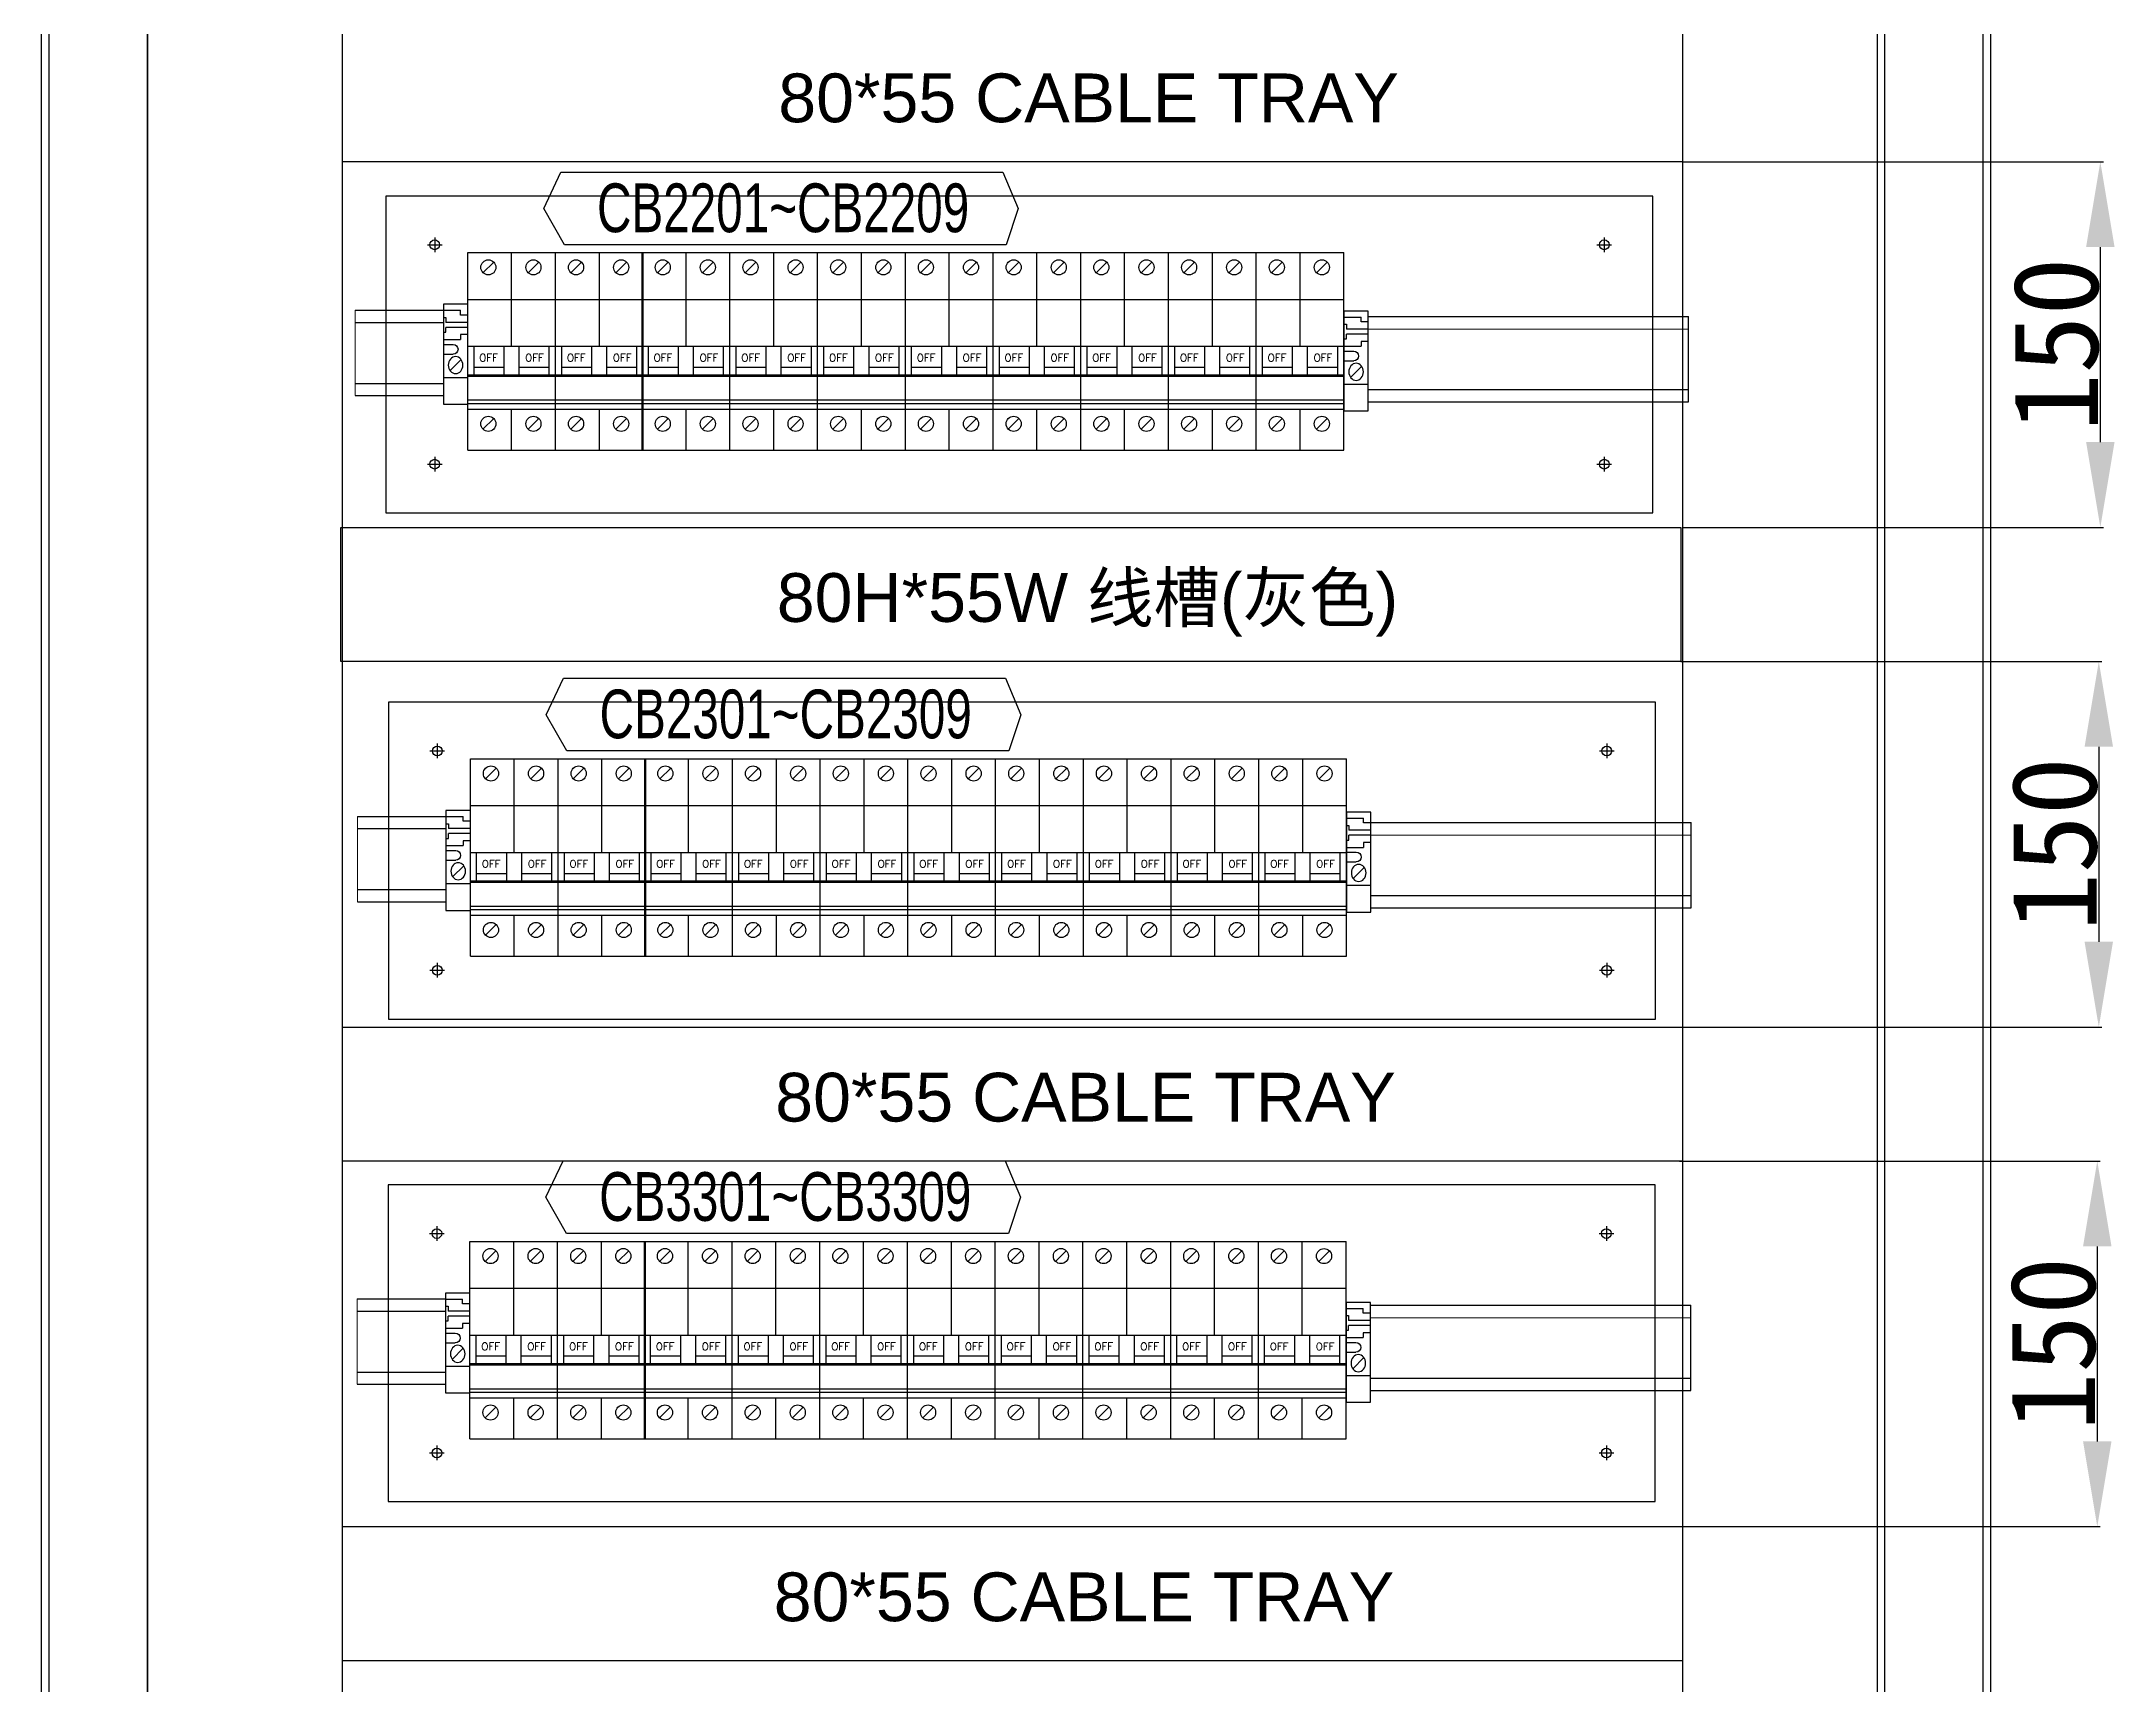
# Model space of a CAD drawing. Extents: x 81444 to 119867, y -54538 to -29386.
# Drawn here: x 87950 to 88801, y -40329 to -39655 of the extents above; entities that cross this region are included whole.
import ezdxf
from ezdxf.enums import TextEntityAlignment as Align
from ezdxf.lldxf.tags import DXFTag

# ---------------------------------------------------------------- set-up
doc = ezdxf.new("R2010")
doc.units = 0
doc.header["$LTSCALE"] = 100
doc.header["$MEASUREMENT"] = 0
for name, color, linetype in [('CABINET', 7, 'Continuous'), ('COMPONENT', 7, 'Continuous'), ('PSU', 12, 'Continuous'), ('TEXT', 7, 'Continuous')]:
    doc.layers.add(name, color=color, linetype=linetype)
doc.layers.add('细实线', color=7, linetype='Continuous', lineweight=20)
doc.styles.add('HZ', font='arial.ttf', dxfattribs={"width": 0.7})
doc.styles.add('ROMANS', font='romans', dxfattribs={"width": 0.8, "height": 2})
doc.styles.get("Standard").update_dxf_attribs({"font": ''})
doc.styles.get('Standard').set_extended_font_data('SimSun')
tags = doc.linetypes.add('CENTER2', pattern=[1.125, 0.75, -0.125, 0.125, -0.125]).pattern_tags.tags
tags[10:11] = [DXFTag(74, 4), DXFTag(75, 0), DXFTag(340, '0'), DXFTag(46, 1.0), DXFTag(50, 0.0), DXFTag(44, 0.0), DXFTag(45, 0.0)]
tags[8:9] = [DXFTag(74, 4), DXFTag(75, 0), DXFTag(340, '0'), DXFTag(46, 1.0), DXFTag(50, 0.0), DXFTag(44, 0.0), DXFTag(45, 0.0)]
tags[6:7] = [DXFTag(74, 4), DXFTag(75, 0), DXFTag(340, '0'), DXFTag(46, 1.0), DXFTag(50, 0.0), DXFTag(44, 0.0), DXFTag(45, 0.0)]
tags[4:5] = [DXFTag(74, 4), DXFTag(75, 0), DXFTag(340, '0'), DXFTag(46, 1.0), DXFTag(50, 0.0), DXFTag(44, 0.0), DXFTag(45, 0.0)]
tags = doc.linetypes.add('HIDDEN', pattern=[0.375, 0.25, -0.125]).pattern_tags.tags
tags[6:7] = [DXFTag(74, 4), DXFTag(75, 0), DXFTag(340, '0'), DXFTag(46, 1.0), DXFTag(50, 0.0), DXFTag(44, 0.0), DXFTag(45, 0.0)]
tags[4:5] = [DXFTag(74, 4), DXFTag(75, 0), DXFTag(340, '0'), DXFTag(46, 1.0), DXFTag(50, 0.0), DXFTag(44, 0.0), DXFTag(45, 0.0)]
doc.dimstyles.new('ISO-25', dxfattribs={"dimtxt": 35, "dimasz": 35, "dimexe": 1.25, "dimexo": 0.625, "dimtad": 1, "dimtoh": 1, "dimdec": 0, "dimtxsty": 'Standard', "dimcen": 2.5, "dimadec": 0, "dimazin": 0, "dimtfac": 1, "dimtdec": 0, "dimtmove": 0, "dimatfit": 3, "dimfxl": 0, "dimarcsym": 0})

# ---------------------------------------------------------------- blocks, each defined once
blk = doc.blocks.new('*D224')
at = {"color": 0, "lineweight": -2}
for p, q in [((88623.88, -39704.61), (88796.64, -39704.61)), ((88795.39, -39739.61), (88795.39, -39819.61)), ((88623.88, -39854.61), (88796.64, -39854.61))]:
    blk.add_line(p, q, dxfattribs=at)
at = {"color": 0}
for points in [[(88801.23, -39739.61), (88789.56, -39739.61), (88795.39, -39704.61)], [(88789.56, -39819.61), (88801.23, -39819.61), (88795.39, -39854.61)]]:
    blk.add_solid(points, dxfattribs=at)
at = {"layer": 'Defpoints', "color": 0}
for p in [(88623.25, -39704.61), (88623.25, -39854.61), (88795.39, -39854.61)]:
    blk.add_point(p, dxfattribs=at)
at = {"color": 0, "insert": (88777.27, -39779.61), "char_height": 35, "attachment_point": 5, "rotation": 90}
blk.add_mtext('150', dxfattribs=at)
blk = doc.blocks.new('*D225')
at = {"color": 0, "lineweight": -2}
for p, q in [((88623.25, -39909.61), (88796.02, -39909.61)), ((88794.77, -39944.61), (88794.77, -40024.61)), ((88623.25, -40059.61), (88796.02, -40059.61))]:
    blk.add_line(p, q, dxfattribs=at)
at = {"color": 0}
for points in [[(88800.6, -39944.61), (88788.93, -39944.61), (88794.77, -39909.61)], [(88788.93, -40024.61), (88800.6, -40024.61), (88794.77, -40059.61)]]:
    blk.add_solid(points, dxfattribs=at)
at = {"layer": 'Defpoints', "color": 0}
for p in [(88622.63, -39909.61), (88622.63, -40059.61), (88794.77, -40059.61)]:
    blk.add_point(p, dxfattribs=at)
at = {"color": 0, "insert": (88776.64, -39984.61), "char_height": 35, "attachment_point": 5, "rotation": 90}
blk.add_mtext('150', dxfattribs=at)
blk = doc.blocks.new('*D226')
at = {"color": 0, "lineweight": -2}
for p, q in [((88622.63, -40114.61), (88795.39, -40114.61)), ((88794.14, -40149.61), (88794.14, -40229.61)), ((88622.63, -40264.61), (88795.39, -40264.61))]:
    blk.add_line(p, q, dxfattribs=at)
at = {"color": 0}
for points in [[(88799.98, -40149.61), (88788.31, -40149.61), (88794.14, -40114.61)], [(88788.31, -40229.61), (88799.98, -40229.61), (88794.14, -40264.61)]]:
    blk.add_solid(points, dxfattribs=at)
at = {"layer": 'Defpoints', "color": 0}
for p in [(88622, -40114.61), (88622, -40264.61), (88794.14, -40264.61)]:
    blk.add_point(p, dxfattribs=at)
at = {"color": 0, "insert": (88776.02, -40189.61), "char_height": 35, "attachment_point": 5, "rotation": 90}
blk.add_mtext('150', dxfattribs=at)
blk = doc.blocks.new('堵头')
at = {"color": 53}
for p, q in [((0, -41), (0, 0)), ((0, 0), (10, 0)), ((10, 0), (10, -41)), ((0, -11), (10, -11)), ((7.28, -18.33), (2.72, -13.78)), ((0, -20.55), (4, -20.55)), ((0, -24.55), (4, -24.55)), ((0, -26.55), (7, -26.55)), ((0, -29.55), (1, -29.55)), ((1, -29.55), (1, -31.55)), ((10, -31.55), (1, -31.55)), ((10, -33.55), (1, -33.55)), ((1, -35.55), (1, -33.55)), ((7, -28.55), (7, -26.55)), ((10, -28.55), (7, -28.55)), ((0, -35.55), (1, -35.55)), ((0, -38.55), (7, -38.55)), ((10, -41), (0, -41)), ((10, -36.55), (7, -36.55)), ((7, -36.55), (7, -38.55))]:
    blk.add_line(p, q, dxfattribs=at)
blk.add_arc((4, -22.55), 2, 270, 90, dxfattribs=at)
blk.add_ellipse((5, -16.05), major_axis=(0, -3.5), ratio=0.857143, start_param=4.712389, end_param=10.995574, dxfattribs=at)
blk = doc.blocks.new('2P空开')
at = {"layer": 'COMPONENT', "color": 6, "linetype": 'HIDDEN', "ltscale": 0.2}
for p, q in [((-11.76, -8.23), (-7.37, -3.86)), ((6.76, -8.23), (11.15, -3.86)), ((-11.76, -72.42), (-7.37, -68.04)), ((6.76, -72.42), (11.15, -68.04))]:
    blk.add_line(p, q, dxfattribs=at)
for centre in [(-9.56, -6.04), (8.95, -6.04), (-9.56, -70.23), (8.95, -70.23)]:
    blk.add_circle(centre, 3.1, dxfattribs=at)
at = {"layer": 'PSU', "linetype": 'HIDDEN', "ltscale": 0.2}
for p, q in [((-18, 0), (18, 0)), ((-18, -19.21), (-18, 0)), ((0, -19.21), (0, 0)), ((18, -19.21), (18, 0)), ((18, -81), (18, -19.21)), ((-18, -81), (-18, -64.21)), ((0, -81), (0, -64.21)), ((18, -81), (18, -67.23)), ((-18, -81), (18, -81))]:
    blk.add_line(p, q, dxfattribs=at)
at = {"layer": 'PSU'}
for p, q in [((-18, -19.21), (18, -19.21)), ((-18, -64.21), (-18, -19.21)), ((0, -38.43), (0, -19.21)), ((18, -64.21), (18, -19.21)), ((-18, -38.43), (0, -38.43)), ((-15.43, -50.11), (-15.43, -38.43)), ((-3.09, -50.11), (-3.09, -38.43)), ((0, -38.43), (18, -38.43)), ((3.09, -50.11), (3.09, -38.43)), ((15.43, -50.11), (15.43, -38.43)), ((-18, -50.11), (18, -50.11)), ((-18, -50.62), (18, -50.62)), ((-15.43, -47.02), (-3.09, -47.02)), ((3.09, -47.02), (15.43, -47.02)), ((-18, -60.46), (18, -60.46)), ((-18, -61.84), (18, -61.84)), ((-18, -64.21), (18, -64.21)), ((0, -64.21), (0, -64.21))]:
    blk.add_line(p, q, dxfattribs=at)
at = {"layer": 'TEXT', "style": 'ROMANS'}
for p in [(-9.48, -43.11), (9.37, -43.11)]:
    blk.add_text('OFF', height=3.086, dxfattribs=at).set_placement(p, align=Align.MIDDLE)

msp = doc.modelspace()

# ---------------------------------------------------------------- linework, layer by layer
at = {"color": 7}
for p, q in [((87950.38, -40681.09), (87950.38, -38571.09)), ((87950.38, -40681.09), (87950.38, -38571.09)), ((88750.38, -38571.09), (88750.38, -40681.09)), ((88750.38, -38571.09), (88750.38, -40681.09)), ((87993.88, -40527.59), (87993.88, -38614.59)), ((87993.88, -38695.09), (87993.88, -40495.39)), ((88706.88, -38692.59), (88706.88, -40527.59))]:
    msp.add_line(p, q, dxfattribs=at)
at = {"color": 7, "linetype": 'HIDDEN'}
for p, q in [((87953.58, -40571.09), (87953.58, -38571.09)), ((87953.58, -40571.09), (87953.58, -38571.09)), ((88747.18, -38571.09), (88747.18, -40571.09)), ((88747.18, -38571.09), (88747.18, -40571.09))]:
    msp.add_line(p, q, dxfattribs=at)
at = {"color": 4, "linetype": 'CENTER2'}
for p, q in [((88108.78, -39738.69), (88114.78, -39738.69)), ((88111.78, -39735.69), (88111.78, -39741.69)), ((88588.78, -39738.69), (88594.78, -39738.69)), ((88591.78, -39735.69), (88591.78, -39741.69)), ((88111.78, -39825.69), (88111.78, -39831.69)), ((88591.78, -39825.69), (88591.78, -39831.69)), ((88108.78, -39828.69), (88114.78, -39828.69)), ((88588.78, -39828.69), (88594.78, -39828.69)), ((88109.84, -39946.35), (88115.84, -39946.35)), ((88112.84, -39943.35), (88112.84, -39949.35)), ((88589.84, -39946.35), (88595.84, -39946.35)), ((88592.84, -39943.35), (88592.84, -39949.35)), ((88109.84, -40036.35), (88115.84, -40036.35)), ((88112.84, -40033.35), (88112.84, -40039.35)), ((88589.84, -40036.35), (88595.84, -40036.35)), ((88592.84, -40033.35), (88592.84, -40039.35)), ((88112.67, -40141.35), (88112.67, -40147.35)), ((88592.67, -40141.35), (88592.67, -40147.35)), ((88109.67, -40144.35), (88115.67, -40144.35)), ((88589.67, -40144.35), (88595.67, -40144.35)), ((88109.67, -40234.35), (88115.67, -40234.35)), ((88112.67, -40231.35), (88112.67, -40237.35)), ((88589.67, -40234.35), (88595.67, -40234.35)), ((88592.67, -40231.35), (88592.67, -40237.35))]:
    msp.add_line(p, q, dxfattribs=at)
at = {"linetype": 'CENTER2'}
for p, q in [((88111.69, -39738.69), (88111.87, -39738.69)), ((88111.78, -39738.78), (88111.78, -39738.6)), ((88591.69, -39738.69), (88591.87, -39738.69)), ((88591.78, -39738.78), (88591.78, -39738.6)), ((88111.69, -39828.69), (88111.87, -39828.69)), ((88111.78, -39828.78), (88111.78, -39828.6)), ((88591.69, -39828.69), (88591.87, -39828.69)), ((88591.78, -39828.78), (88591.78, -39828.6)), ((88112.75, -39946.35), (88112.93, -39946.35)), ((88112.84, -39946.44), (88112.84, -39946.26)), ((88592.75, -39946.35), (88592.93, -39946.35)), ((88592.84, -39946.44), (88592.84, -39946.26)), ((88112.75, -40036.35), (88112.93, -40036.35)), ((88112.84, -40036.44), (88112.84, -40036.26)), ((88592.75, -40036.35), (88592.93, -40036.35)), ((88592.84, -40036.44), (88592.84, -40036.26)), ((88112.58, -40144.35), (88112.76, -40144.35)), ((88112.67, -40144.44), (88112.67, -40144.26)), ((88592.58, -40144.35), (88592.76, -40144.35)), ((88592.67, -40144.44), (88592.67, -40144.26)), ((88112.58, -40234.35), (88112.76, -40234.35)), ((88112.67, -40234.44), (88112.67, -40234.26)), ((88592.58, -40234.35), (88592.76, -40234.35)), ((88592.67, -40234.44), (88592.67, -40234.26))]:
    msp.add_line(p, q, dxfattribs=at)
at = {"color": 6}
for p, q in [((88079.07, -39765.55, -63738.88), (88115.35, -39765.55, -62238.04)), ((88494.96, -39768.11, -62238.04), (88626.43, -39768.11)), ((88626.43, -39803.11), (88626.43, -39768.11)), ((88079.07, -39770.55, -63738.88), (88115.35, -39770.55, -62238.04)), ((88494.96, -39773.31, -62238.04), (88626.43, -39773.11)), ((88079.07, -39795.55, -63738.88), (88115.35, -39795.55, -62238.04)), ((88079.07, -39800.55, -63738.88), (88115.35, -39800.55, -62238.04)), ((88494.96, -39798, -62238.04), (88626.43, -39798.06)), ((88494.96, -39803.11, -62238.04), (88626.43, -39803.11)), ((88080.13, -39973.21, -63738.88), (88116.41, -39973.21, -62238.04)), ((88080.13, -39978.21, -63738.88), (88116.41, -39978.21, -62238.04)), ((88496.02, -39975.77, -124476.07), (88627.49, -39975.77)), ((88496.02, -39980.97, -124476.07), (88627.49, -39980.77)), ((88627.49, -40010.77), (88627.49, -39975.77)), ((88080.13, -40003.21, -63738.88), (88116.41, -40003.21, -62238.04)), ((88496.02, -40005.66, -124476.07), (88627.49, -40005.72)), ((88080.13, -40008.21, -63738.88), (88116.41, -40008.21, -62238.04)), ((88496.02, -40010.77, -124476.07), (88627.49, -40010.77)), ((88079.96, -40171.2, -63738.88), (88116.24, -40171.2, -62238.04)), ((88079.96, -40176.2, -63738.88), (88116.24, -40176.2, -62238.04)), ((88495.85, -40173.76, -62238.04), (88627.32, -40173.76)), ((88627.32, -40208.76), (88627.32, -40173.76)), ((88495.85, -40178.96, -62238.04), (88627.32, -40178.76)), ((88079.96, -40201.2, -63738.88), (88116.24, -40201.2, -62238.04)), ((88079.96, -40206.2, -63738.88), (88116.24, -40206.2, -62238.04)), ((88495.85, -40203.66, -62238.04), (88627.32, -40203.71)), ((88495.85, -40208.76, -62238.04), (88627.32, -40208.76))]:
    msp.add_line(p, q, dxfattribs=at)
for points in [[(87993.88, -40450.09), (88073.88, -40450.09), (88073.88, -38649.59), (87993.88, -38649.59)], [(88623.88, -40450.09), (88703.88, -40450.09), (88703.88, -38649.59), (88623.88, -38649.59)], [(88091.78, -39848.69), (88611.78, -39848.69), (88611.78, -39718.69), (88091.78, -39718.69)], [(88092.84, -40056.35), (88612.84, -40056.35), (88612.84, -39926.35), (88092.84, -39926.35)], [(88073.88, -40059.61), (88623.88, -40059.61), (88623.88, -40114.61), (88073.88, -40114.61)], [(88092.67, -40254.35), (88612.67, -40254.35), (88612.67, -40124.35), (88092.67, -40124.35)], [(88073.88, -40264.61), (88623.88, -40264.61), (88623.88, -40319.61), (88073.88, -40319.61)]]:
    msp.add_lwpolyline(points, close=True)
at = {"elevation": 63738.88}
for points in [[(88073.88, -39649.61), (88623.88, -39649.61), (88623.88, -39704.61), (88073.88, -39704.61)], [(88073.25, -39854.61), (88623.25, -39854.61), (88623.25, -39909.61), (88073.25, -39909.61)]]:
    msp.add_lwpolyline(points, close=True, dxfattribs=at)
at = {"color": 3}
for points in [[(88163.61, -39708.83), (88344.96, -39708.83), (88351.3, -39723.83), (88346.34, -39738.64), (88164.99, -39738.64), (88156.5, -39723.83), (88163.61, -39708.83)], [(88164.68, -39916.49), (88346.03, -39916.49), (88352.37, -39931.49), (88347.4, -39946.3), (88166.05, -39946.3), (88157.56, -39931.49), (88164.68, -39916.49)], [(88164.5, -40114.49), (88345.85, -40114.49), (88352.19, -40129.49), (88347.23, -40144.29), (88165.88, -40144.29), (88157.39, -40129.49), (88164.5, -40114.49)]]:
    msp.add_lwpolyline(points, dxfattribs=at)
for centre in [(88111.78, -39738.69), (88591.78, -39738.69), (88111.78, -39828.69), (88591.78, -39828.69), (88112.84, -39946.35), (88592.84, -39946.35), (88112.84, -40036.35), (88592.84, -40036.35), (88112.67, -40144.35), (88592.67, -40144.35), (88112.67, -40234.35), (88592.67, -40234.35)]:
    msp.add_circle(centre, 2)
at = {"layer": '细实线', "color": 6}
for p, q in [((88079.07, -39765.55, -63738.88), (88079.07, -39800.55, -63738.88)), ((88080.13, -39973.21, -63738.88), (88080.13, -40008.21, -63738.88)), ((88079.96, -40171.2, -63738.88), (88079.96, -40206.2, -63738.88))]:
    msp.add_line(p, q, dxfattribs=at)

# ---------------------------------------------------------------- block references
at = {"xscale": -1, "rotation": 180}
for p in [(88115.35, -39804.1, -62238.04), (88115.35, -39804.1, -62238.04), (88484.96, -39806.86, -62238.04), (88116.41, -40011.76, -62238.04), (88116.41, -40011.76, -62238.04), (88486.02, -40012.45, -124476.07), (88116.24, -40209.76, -62238.04), (88116.24, -40209.76, -62238.04), (88485.85, -40213.59, -62238.04)]:
    msp.add_blockref('堵头', p, dxfattribs=at)
at = {"layer": 'CABINET'}
for p in [(88143.35, -39741.9, -62238.04), (88179.35, -39741.9, -62238.04), (88214.94, -39741.9, -62238.04), (88250.94, -39741.9, -62238.04), (88286.94, -39741.9, -62238.04), (88322.94, -39741.9, -62238.04), (88358.95, -39741.9, -62238.04), (88394.95, -39741.9, -62238.04), (88430.95, -39741.9, -62238.04), (88466.95, -39741.9, -62238.04), (88144.42, -39949.56, -62238.04), (88180.42, -39949.56, -62238.04), (88216, -39949.56, -62238.04), (88252, -39949.56, -62238.04), (88288.01, -39949.56, -62238.04), (88324.01, -39949.56, -62238.04), (88360.01, -39949.56, -62238.04), (88396.01, -39949.56, -62238.04), (88432.02, -39949.56, -62238.04), (88468.02, -39949.56, -62238.04), (88144.24, -40147.55, -62238.04), (88180.24, -40147.55, -62238.04), (88215.83, -40147.55, -62238.04), (88251.83, -40147.55, -62238.04), (88287.83, -40147.55, -62238.04), (88323.83, -40147.55, -62238.04), (88359.84, -40147.55, -62238.04), (88395.84, -40147.55, -62238.04), (88431.84, -40147.55, -62238.04), (88467.84, -40147.56, -62238.04)]:
    msp.add_blockref('2P空开', p, dxfattribs=at)

# ---------------------------------------------------------------- texts
at = {"lineweight": 0, "style": 'HZ'}
for s, p in [('80*55 CABLE TRAY', (88252.79, -39688.4)), ('80H*55W 线槽(灰色)', (88252.17, -39893.4)), ('80*55 CABLE TRAY', (88251.54, -40098.4)), ('80*55 CABLE TRAY', (88250.92, -40303.4))]:
    msp.add_text(s, height=20, dxfattribs=at).set_placement(p)
at = {"color": 0, "style": 'HZ', "width": 0.7}
for s, p in [('CB2201~CB2209', (88254.77, -39733.51)), ('CB2301~CB2309', (88255.84, -39941.16)), ('CB3301~CB3309', (88255.66, -40139.16))]:
    msp.add_text(s, height=20, dxfattribs=at).set_placement(p, align=Align.CENTER)

# ---------------------------------------------------------------- dimensions: what is measured, and where the dimension line sits
at = {"color": 3}
for base, p1, p2, picture, middle in [((88795.39, -39854.61, 63738.88), (88623.25, -39704.61, 63738.88), (88623.25, -39854.61, 63738.88), '*D224', (88777.27, -39779.61, 63738.88)), ((88794.77, -40059.61, 63738.88), (88622.63, -39909.61, 63738.88), (88622.63, -40059.61, 63738.88), '*D225', (88776.64, -39984.61, 63738.88)), ((88794.14, -40264.61, 63738.88), (88622, -40114.61, 63738.88), (88622, -40264.61, 63738.88), '*D226', (88776.02, -40189.61, 63738.88))]:
    dim = msp.add_linear_dim(base=base, p1=p1, p2=p2, angle=90, dimstyle='ISO-25', dxfattribs=at)
    dim.commit()
    dim.dimension.update_dxf_attribs({"geometry": picture, "text_midpoint": middle})

doc.saveas('drawing.dxf')
